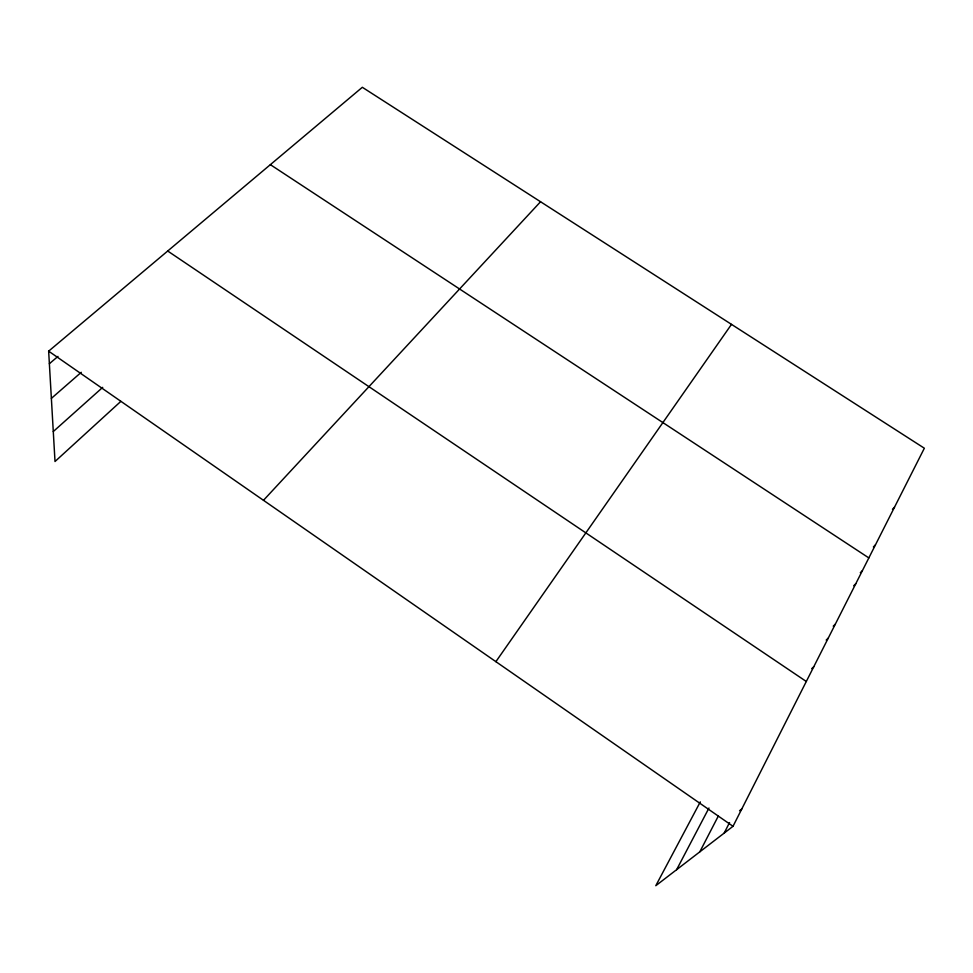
<?xml version="1.0" encoding="UTF-8"?>
<svg xmlns="http://www.w3.org/2000/svg" width="973" height="973" viewBox="0 0 973 973"><rect width="100%" height="100%" fill="white"/><g stroke="black" fill="none" stroke-linecap="round" stroke-linejoin="round"><path stroke-width="1.46" d="M700.305 801.874L655.79 885.71L733.022 826.296L924.35 448.225L362.333 87.29L48.65 351.168L55.011 461.506L120.847 401.375M724.167 833.107L729.543 822.562M699.806 851.849L718.232 816.213M676.624 869.68L708.964 808.016M495.889 661.664L731.489 324.374M263.476 500.317L540.55 201.739M892.472 509.268L894.515 507.188M873.377 546.948L875.42 544.916M860.302 572.744L862.346 570.75M853.71 585.758L855.754 583.788M833.241 626.15L835.284 624.24M826.186 640.076L828.218 638.179M811.713 668.646L813.744 666.797M53.284 431.55L102.712 387.363M51.374 398.383L81.282 372.294M49.368 363.72L57.966 356.41M739.565 810.74L741.779 808.989M270.36 164.656L868.84 557.918M167.697 251.01L806.301 681.489M48.65 351.168L733.022 826.296"/></g></svg>
